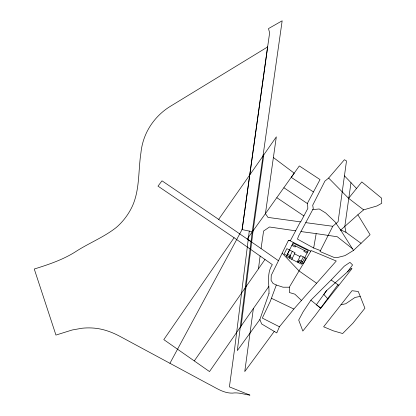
<?xml version="1.0" encoding="UTF-8"?>
<svg xmlns="http://www.w3.org/2000/svg" width="416" height="416" viewBox="0 0 416 416"><rect width="100%" height="100%" fill="white"/><g stroke="black" fill="none" stroke-linecap="round" stroke-linejoin="round"><path stroke-width="0.62" d="M249.283 231.083L234.728 347.932L229.403 386.88L249.969 395.127C244.14 394.441 238.467 392.158 232.383 393.115C223.298 393.323 215.696 387.566 207.901 383.75L119.881 336.331C112.632 332.462 104.827 329.503 96.652 328.406A61.916 61.916 0 0 0 81.89 328.26L72.197 329.987L55.947 335.067L34.263 269.022C48.365 264.618 62.53 259.901 75.13 252.002C88.494 243.209 103.74 237.39 116.324 227.438C123.11 221.572 128.575 214.266 132.376 206.144C139.885 189.462 138.18 170.57 140.925 152.875A61.547 61.547 0 0 1 146.609 132.491C151.772 121.852 159.952 112.767 170.009 106.538L267.618 46.951L269.63 32.874L268.492 28.595L282.162 20.8L252.216 232.008L237.328 350.579L259.865 319.504L269.001 293.389M234.083 237.723L158.002 186.144L162.006 180.82L218.66 219.388L263.822 154.83L253.089 230.797L241.155 325.952L209.498 371.566L163.805 339.622L234.083 237.723L272.345 264.633C266.484 273.177 269.235 283.748 269.001 293.394M253.412 308.256L244.764 371.54L274.248 331.417M258.461 268.83L260.099 256.043M350.99 182.676L344.817 226.429L345.992 232.32L361.057 243.329L370.084 234.707L357.874 214.77L363.626 209.862L376.958 205.962L381.737 203.289L381.644 198.198L361.806 181.922L348.598 198.328L363.626 209.862M361.057 243.329L353.491 250.406L347.526 254.093L344.942 255.632L337.574 257.504L334.407 257.572L320.003 251.529L332.758 226.288L338.094 221.692L346.502 160.956L344.406 159.718L328.645 178.048L324.886 181.142L312.707 205.213L313.279 208.614L298.672 235.815L297.45 239.106L313.669 248.004L320.476 250.588M242.117 229.596L267.618 46.951L242.117 229.596L252.252 231.696M252.216 232.008L265.424 213.652L276.323 136.848L262.902 156.14M259.865 319.504L261.659 323.97L276.765 332.904L279.427 326.778L293.852 309.041L336.268 261.014L311.189 250.562L289.307 287.217L283.02 287.206L276.323 285.007L273.062 283.452L271.076 280.327L271.248 275.382L278.47 260.728L261.056 248.57L263.598 231.015L269.5 226.99L295.636 230.828L300.388 221.858M313.669 248.004L316.181 233.61L337.298 236.761L352.362 248.617M279.427 326.778L262.309 318.079L270.275 301.361L276.323 285.007M278.47 260.728L288.439 240.38L289.666 240.578L310.809 251.196M286.832 255.497L289.583 250.016M289.572 256.875L292.323 251.389M289.474 258.17L290.675 255.767L287.451 254.145M295.578 246.002L295.079 246.99L291.855 245.372M291.772 259.324L295.064 252.767L286.842 248.638L284.086 254.119L292.313 258.248M297.258 262.075L300.55 255.518L306.036 258.274L303.28 263.754L297.799 261.004M298.246 262.574L299.452 260.172L302.676 261.789M304.351 250.406L303.857 251.394L307.081 253.016M300.539 262.376L303.29 256.896M313.456 191.953L320.024 179.577L299.322 165.937L265.424 213.652L268.003 217.402L300.706 221.9L307.83 208.437L307.575 202.998L313.456 191.953L291.273 177.393L294.252 173.196L273.406 157.539M295.636 230.828L290.368 240.692L288.439 240.38M169.936 363.293L242.154 229.403M347.474 271.83L352.581 264.924L349.939 262.356L344.313 266.141L331.11 280.015L310.872 300.196L303.165 311.73L298.704 320.06L302.827 331.063L315.266 315.39L337.922 284.742M240.266 327.236L268.814 286.489M194.35 360.828L264.976 259.48M328.006 299.052L351.962 268.668L351.515 268.206L326.524 290.664L323.825 294.419L328.006 299.052L320.83 308.256L310.872 300.196M326.524 290.664L316.378 304.751L320.637 308.105M253.089 230.797L247.156 238.976L251.675 242.102L218.66 219.388M357.874 214.77L340.673 230.105L353.491 250.406M340.954 304.788L345.701 303.758L355.025 297.445L360.246 296.41L364.91 308.199L352.867 323.242L342.654 333.523L333.289 330.824L323.632 326.789L352.024 290.722L358.264 291.481L360.246 296.41M312.754 209.591L319.238 208.978L325.702 212.982L335.01 221.848L340.673 230.105L340.465 229.804L345.992 232.32M300.929 231.561L316.181 233.61M305.796 222.643L332.758 226.288M271.435 298.288L293.852 309.041M292.349 244.379L307.58 252.023M294.528 253.838L300.009 256.594M338.832 285.288L331.11 280.015M283.941 187.772L307.611 203.71M276.9 197.746L303.872 215.909M251.009 241.634L261.056 248.57M316.498 283.161L299 270.894L282.199 253.172M301.496 300.482L294.866 294.164L289.432 292.542L289.307 287.217M328.645 178.048L348.598 198.328M344.458 175.843L356.392 188.328M293.062 242.97L286.244 256.547L301.47 264.191L308.287 250.614L293.062 242.97"/></g></svg>
